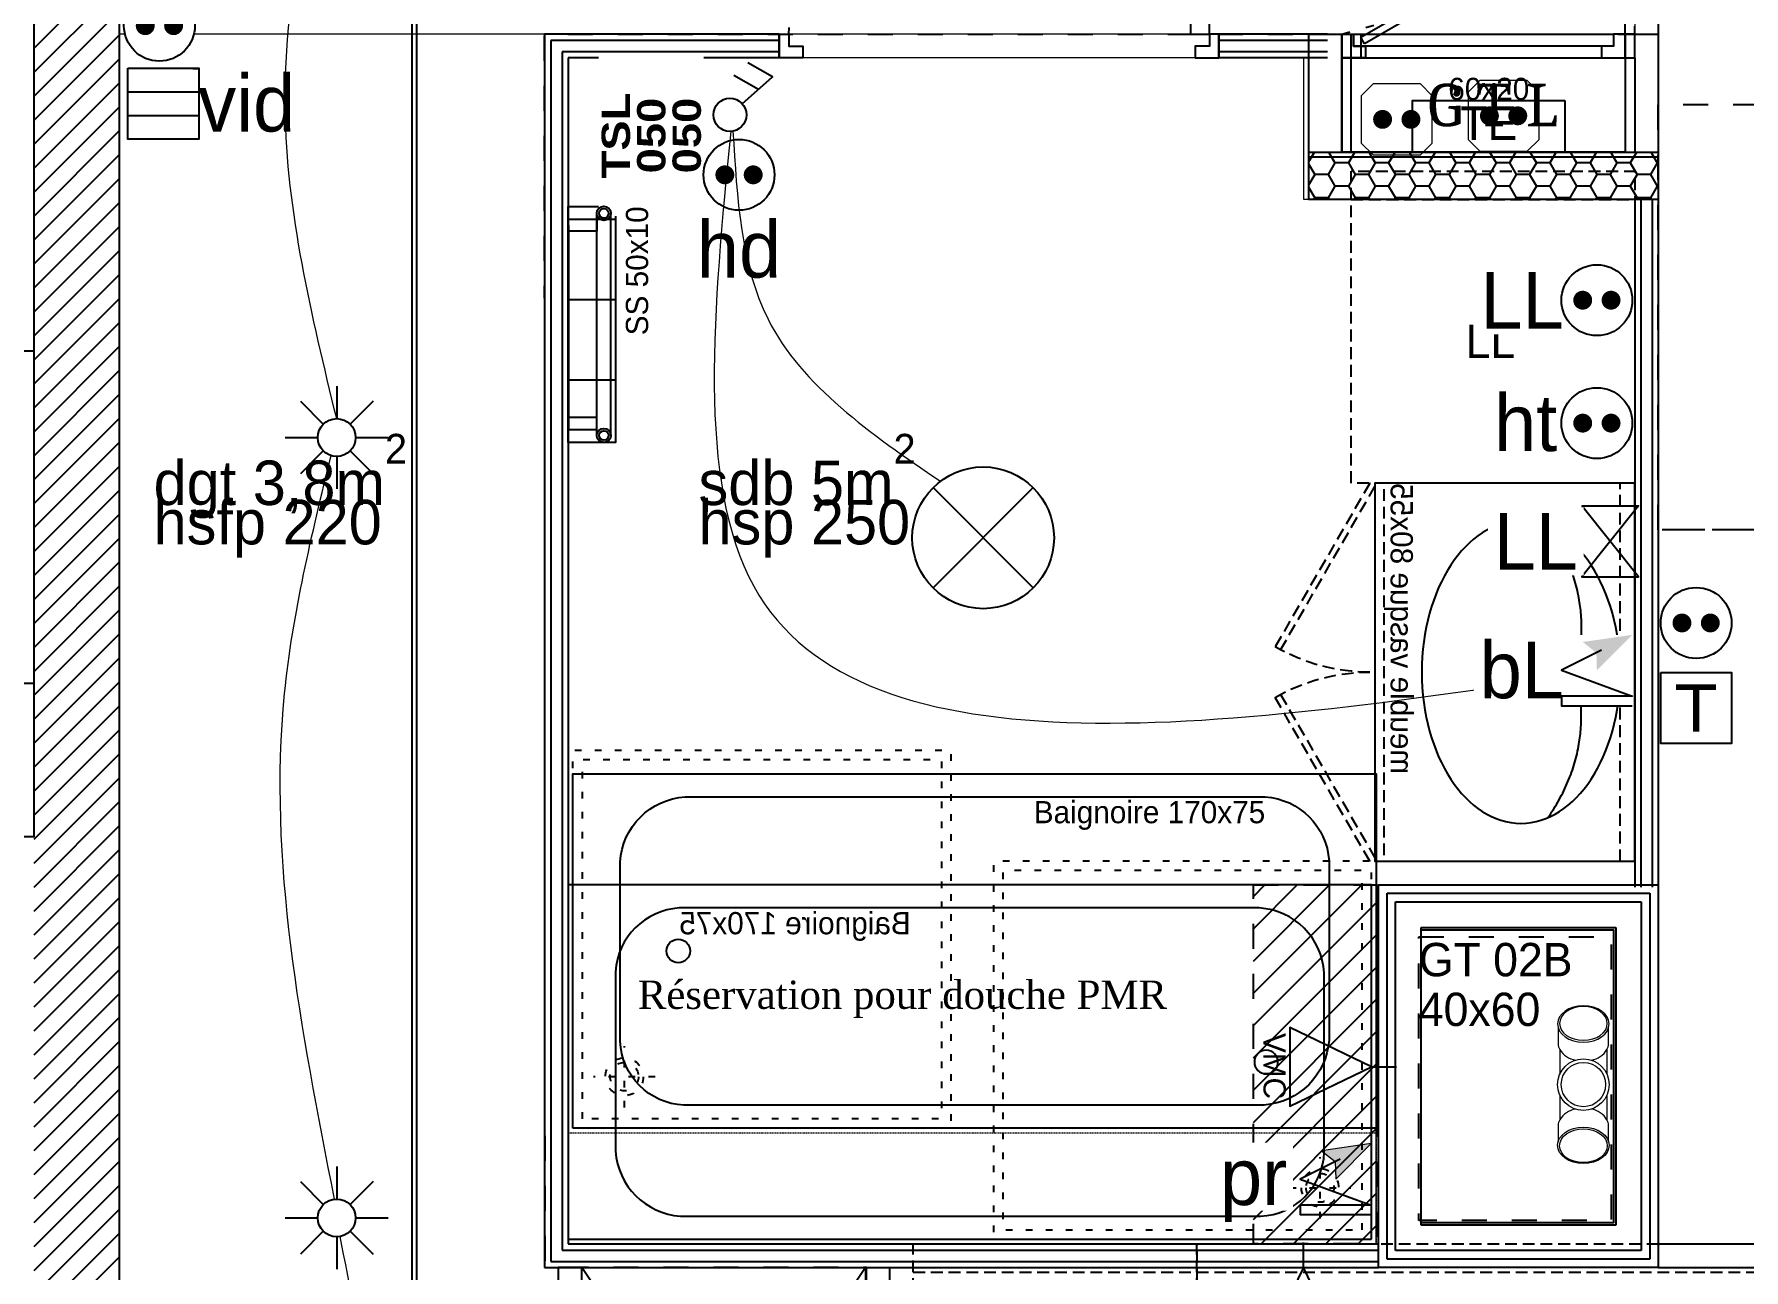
# Model space of a CAD drawing. Header units: centimetres. Extents: x 2648 to 12729, y 1890 to 6224.
# Drawn here: x 9190.8 to 9552.6, y 2973.7 to 3235.1 of the extents above; entities that cross this region are included whole.
import ezdxf
from ezdxf.enums import TextEntityAlignment as Align

# ---------------------------------------------------------------- set-up
doc = ezdxf.new("R2010")
doc.units = ezdxf.units.CM
for name, pattern in [('ISO-03', [1.5, 0.6, -0.9]), ('Style de ligne -1', [0.41664, 0.20828, -0.20836]), ('Style de ligne -11', [0.347222, 0.20828, -0.138942]), ('Style de ligne -13', [0.147638, 0.098425, -0.049213]), ('Style de ligne -18', [0.164042, 0.054681, -0.109361]), ('Style de ligne -19', [0.166667, 0.055556, -0.111111]), ('Style de ligne -5', [0.20828, 0.069425, -0.138855]), ('VW-01', [0.41656, 0.20828, -0.20828])]:
    doc.linetypes.add(name, pattern=pattern)
for name, color, linetype in [('B BATI-équipement-sanitaires', 252, 'Continuous'), ('B faience', 252, 'Style de ligne -11'), ('B Faux plafonds', 9, 'Continuous'), ('B GÈnÈral_Hatch', 252, 'Continuous'), ('B Général', 252, 'Continuous'), ('C ANNOTATIONS-prestations', 252, 'Continuous'), ('C ANNOTATIONS-prestations_Hatch', 252, 'Continuous'), ('C ANNOTATIONS-texte', 252, 'Continuous'), ('C ANNOTATIONS-textes-numérotation gaine', 252, 'ISO-03'), ('D SURFACES-shab', 252, 'Continuous'), ('F REMPLISSAGE-TE', 252, 'Continuous'), ('F REMPLISSAGE-TE_Hatch', 252, 'Continuous'), ('F REMPLISSAGE-vert clair', 252, 'Continuous'), ('F REMPLISSAGE-vert foncé', 252, 'Continuous'), ('prlm-EAU-CHU', 42, 'Continuous'), ('prlm-EAU-EF', 161, 'Continuous'), ('prlm-GT', 242, 'Continuous'), ('prlm-MOD-EL', 190, 'Continuous'), ('prlm-MOD-PB', 123, 'Continuous')]:
    doc.layers.add(name, color=color, linetype=linetype)
for name, color, linetype, lineweight in [('prlm-CHAUFF', 4, 'Continuous', 25), ('prlm-CHAUFF-CONV', 1, 'Continuous', 25), ('prlm-ELEC-CFA', 1, 'Continuous', 25), ('prlm-ELEC-CFO', 10, 'Continuous', 25)]:
    doc.layers.add(name, color=color, linetype=linetype, lineweight=lineweight)
doc.layers.add('prlm-ZEROPLOT', color=254, linetype='Continuous', plot=False)
doc.styles.add('Eurostile', font='Eurosti.TTF')
doc.styles.add('prlm-chauff-rad', font='ariblk.ttf', dxfattribs={"height": 12})
doc.styles.add('prlm-elec-cfa', font='comic.ttf', dxfattribs={"height": 12})
doc.styles.add('prlm-elec-cfo', font='comic.ttf', dxfattribs={"height": 12})
doc.styles.add('prlm-mod', font='cambriaz.ttf', dxfattribs={"height": 18})
doc.styles.add('prlm-vmc', font='pala.ttf', dxfattribs={"height": 14})
doc.styles.get("Standard").update_dxf_attribs({"font": 'isocp.shx', "height": 15})
pattern_1 = [(180, (9600.9966, 3205.449), (-4.261364, -2.4603), [2.84091, -5.68182]), (300, (9600.9966, 3205.449), (4.261364, -2.4603), [2.84091, -5.68182]), (240, (9598.1557, 3200.5283), (-1e-08, -4.9206), [2.84091, -5.68182])]

# ---------------------------------------------------------------- blocks, each defined once
blk = doc.blocks.new('B 80.Groupe-22-1')
at = {"layer": 'B Général', "linetype": 'VW-01', "ltscale": 25.4, "flags": 128}
blk.add_lwpolyline([(9483.8, 3044.14), (9524.48, 3044.14), (9524.48, 2984.14), (9483.8, 2984.14)], close=True, dxfattribs=at)
at = {"layer": 'C ANNOTATIONS-textes-numérotation gaine', "insert": (9483.8, 3042.84), "char_height": 7.059, "width": 40.6883, "attachment_point": 1, "line_spacing_factor": 0.894142, "style": 'Eurostile'}
blk.add_mtext('GT 02B\\P40x60', dxfattribs=at)
blk = doc.blocks.new('xi.TSL-050-050')
at = {"layer": 'prlm-CHAUFF-CONV', "linetype": 'ByBlock', "lineweight": -2}
h = blk.add_hatch(color=0, dxfattribs=at)
edge = h.paths.add_edge_path()
edge.add_arc((-23.5, 7.5), 1.5, 0, 360)
edge = h.paths.add_edge_path(flags=17)
edge.add_arc((-23.5, 7.5), 1, 0, 360)
edge = h.paths.add_edge_path()
edge.add_arc((23.5, 7.5), 1.5, 0, 360)
edge = h.paths.add_edge_path(flags=17)
edge.add_arc((23.5, 7.5), 1, 0, 360)
at = {"layer": 'prlm-CHAUFF-CONV', "color": 0, "linetype": 'ByBlock', "lineweight": -2, "flags": 128}
for points in [[(23.5, 9), (-23.5, 9)], [(23.5, 6), (-23.5, 6)]]:
    blk.add_lwpolyline(points, dxfattribs=at)
at = {"layer": 'prlm-CHAUFF-CONV', "color": 0, "linetype": 'ByBlock', "lineweight": -2}
for points in [[(-19.73, 0), (-22.27, 0), (-22.27, 6), (-19.73, 6)], [(19.73, 0), (22.27, 0), (22.27, 6), (19.73, 6)]]:
    blk.add_lwpolyline(points, close=True, dxfattribs=at)
for centre, radius in [((-23.5, 7.5), 1.5), ((-23.5, 7.5), 1), ((23.5, 7.5), 1.5), ((23.5, 7.5), 1)]:
    blk.add_circle(centre, radius, dxfattribs=at)
at = {"layer": 'prlm-ZEROPLOT', "linetype": 'ByBlock', "lineweight": -2, "flags": 128}
blk.add_lwpolyline([(-21, 0), (21, 0)], dxfattribs=at)
blk = doc.blocks.new('xi.LLrob')
at = {"layer": 'prlm-EAU-EF', "color": 0}
blk.add_lwpolyline([(-6, 7.5), (6, 7.5), (-6, -7.5), (6, -7.5)], close=True, dxfattribs=at)
blk = doc.blocks.new('xi.LL')
at = {"color": 0, "lineweight": 5}
blk.add_wipeout([(-7.5, -7.5), (7.5, -7.5), (7.5, 7.5), (-7.5, 7.5)], dxfattribs=at).dxf.layer = 'prlm-ELEC-CFO'
at = {"layer": 'prlm-ELEC-CFO', "color": 0, "linetype": 'ByBlock', "lineweight": 5, "const_width": 2}
for points in [[(-4, 0, 1), (-2, 0, 1)], [(2, 0, 1), (4, 0, 1)]]:
    blk.add_lwpolyline(points, format="xyb", close=True, dxfattribs=at)
at = {"layer": 'prlm-ELEC-CFO', "color": 0, "linetype": 'ByBlock', "lineweight": -2}
blk.add_circle((0, 0), 7.5, dxfattribs=at)
blk = doc.blocks.new('xi.PR')
at = {"layer": 'prlm-ELEC-CFO', "lineweight": 5}
blk.add_hatch(color=0, dxfattribs=at).paths.add_polyline_path([(-3, 6), (-0.1, 3.7), (0, 0), (7.5, 7.5)])
at = {"layer": 'prlm-ELEC-CFO', "color": 0, "lineweight": 5, "flags": 128}
blk.add_lwpolyline([(-3, 6), (-0.1, 3.7), (0, 0), (7.5, 7.5)], close=True, dxfattribs=at)
at = {"layer": 'prlm-ELEC-CFO', "color": 0}
blk.add_lwpolyline([(0.95, 4.23), (-7.5, 0), (7.5, -5.5), (-7.5, -5.5), (-7.5, -7.5), (7.5, -7.5)], dxfattribs=at)
blk = doc.blocks.new('xi.PCHT')
at = {"color": 0, "lineweight": 5}
blk.add_wipeout([(-7.5, -7.5), (7.5, -7.5), (7.5, 7.5), (-7.5, 7.5)], dxfattribs=at).dxf.layer = 'prlm-ELEC-CFO'
at = {"layer": 'prlm-ELEC-CFO', "color": 0, "linetype": 'ByBlock', "lineweight": 5, "const_width": 2}
for points in [[(-4, 0, 1), (-2, 0, 1)], [(2, 0, 1), (4, 0, 1)]]:
    blk.add_lwpolyline(points, format="xyb", close=True, dxfattribs=at)
at = {"layer": 'prlm-ELEC-CFO', "color": 0, "linetype": 'ByBlock', "lineweight": -2}
blk.add_circle((0, 0), 7.5, dxfattribs=at)
blk = doc.blocks.new('xi.PCHD')
at = {"color": 0, "lineweight": 5}
blk.add_wipeout([(-7.5, -7.5), (7.5, -7.5), (7.5, 7.5), (-7.5, 7.5)], dxfattribs=at).dxf.layer = 'prlm-ELEC-CFO'
at = {"layer": 'prlm-ELEC-CFO', "color": 0, "linetype": 'ByBlock', "lineweight": 5, "const_width": 2}
for points in [[(-4, 0, 1), (-2, 0, 1)], [(2, 0, 1), (4, 0, 1)]]:
    blk.add_lwpolyline(points, format="xyb", close=True, dxfattribs=at)
at = {"layer": 'prlm-ELEC-CFO', "color": 0, "linetype": 'ByBlock', "lineweight": -2}
blk.add_circle((0, 0), 7.5, dxfattribs=at)
blk = doc.blocks.new('xi.DA')
at = {"layer": 'prlm-ELEC-CFO', "color": 0}
for points in [[(4.05, 1.39), (-1.17, 4.34)], [(0.61, -1.67), (7.04, 4.05), (1.81, 7.01)]]:
    blk.add_lwpolyline(points, dxfattribs=at)
blk.add_circle((-2, -4), 3.5, dxfattribs=at)
blk = doc.blocks.new('xi.PTCE')
at = {"layer": 'prlm-ELEC-CFO', "color": 0}
for points in [[(-10.61, 10.61), (10.61, -10.61)], [(10.61, 10.61), (-10.61, -10.61)]]:
    blk.add_lwpolyline(points, dxfattribs=at)
at = {"layer": 'prlm-ELEC-CFO', "color": 0, "linetype": 'ByBlock'}
blk.add_circle((0, 0), 15, dxfattribs=at)
blk = doc.blocks.new('xi.BL')
at = {"color": 0, "lineweight": 5}
blk.add_wipeout([(-7.5, -7.5), (7.5, -7.5), (7.5, 7.5), (-7.5, 7.5)], dxfattribs=at).dxf.layer = 'prlm-ELEC-CFO'
at = {"layer": 'prlm-ELEC-CFO', "lineweight": 5}
blk.add_hatch(color=0, dxfattribs=at).paths.add_polyline_path([(-3, 6), (-0.1, 3.7), (0, 0), (7.5, 7.5)])
at = {"layer": 'prlm-ELEC-CFO', "color": 0}
blk.add_lwpolyline([(0.95, 4.23), (-7.5, 0), (7.5, -5.5), (-7.5, -5.5), (-7.5, -7.5), (7.5, -7.5)], dxfattribs=at)
blk = doc.blocks.new('xi.PCGTL')
at = {"layer": 'prlm-ELEC-CFO', "color": 0, "lineweight": 0}
blk.add_lwpolyline([(-7.5, -5), (-5, -7.5), (5, -7.5), (7.5, -5), (7.5, 5), (5, 7.5), (-5, 7.5), (-7.5, 5)], close=True, dxfattribs=at)
at = {"layer": 'prlm-ELEC-CFO', "color": 0, "linetype": 'ByBlock', "lineweight": 5, "const_width": 2}
for points in [[(-4, 0, 1), (-2, 0, 1)], [(2, 0, 1), (4, 0, 1)]]:
    blk.add_lwpolyline(points, format="xyb", close=True, dxfattribs=at)
blk = doc.blocks.new('xi.PC')
at = {"color": 0, "lineweight": 5}
blk.add_wipeout([(-7.5, -7.5), (7.5, -7.5), (7.5, 7.5), (-7.5, 7.5)], dxfattribs=at).dxf.layer = 'prlm-ELEC-CFO'
at = {"layer": 'prlm-ELEC-CFO', "color": 0, "linetype": 'ByBlock', "lineweight": 5, "const_width": 2}
for points in [[(-4, 0, 1), (-2, 0, 1)], [(2, 0, 1), (4, 0, 1)]]:
    blk.add_lwpolyline(points, format="xyb", close=True, dxfattribs=at)
at = {"layer": 'prlm-ELEC-CFO', "color": 0, "linetype": 'ByBlock', "lineweight": -2}
blk.add_circle((0, 0), 7.5, dxfattribs=at)
blk = doc.blocks.new('xi.VID')
at = {"layer": 'prlm-ELEC-CFA', "color": 0, "linetype": 'ByBlock', "lineweight": -2, "flags": 128}
blk.add_lwpolyline([(-7.5, 7.5), (7.5, 7.5), (7.5, -7.5), (-7.5, -7.5)], close=True, dxfattribs=at)
at = {"layer": 'prlm-ELEC-CFA', "color": 0}
for points in [[(-7.5, 2.5), (7.5, 2.5)], [(-7.5, -2.5), (7.5, -2.5)]]:
    blk.add_lwpolyline(points, dxfattribs=at)
blk = doc.blocks.new('xi.SPOT')
at = {"color": 0, "lineweight": 5}
blk.add_wipeout([(-4, 0), (-2.83, -2.83), (0, -4), (2.83, -2.83), (4, 0), (2.83, 2.83), (0, 4), (-2.83, 2.83)], dxfattribs=at).dxf.layer = 'prlm-ELEC-CFO'
at = {"layer": 'prlm-ELEC-CFO', "color": 0, "linetype": 'ByBlock', "lineweight": -2, "flags": 128}
for points in [[(0, 10.88), (0, 4)], [(-7.69, 7.69), (-2.83, 2.83)], [(7.69, 7.69), (2.83, 2.83)], [(-10.88, 0), (-4, 0)], [(4, 0), (10.88, 0)], [(-2.83, -2.83), (-7.69, -7.69)], [(2.83, -2.83), (7.69, -7.69)], [(0, -4), (0, -10.88)]]:
    blk.add_lwpolyline(points, dxfattribs=at)
at = {"layer": 'prlm-ELEC-CFO', "color": 0, "linetype": 'ByBlock', "lineweight": -2}
blk.add_circle((0, 0), 4, dxfattribs=at)
blk = doc.blocks.new('xi.TEL')
at = {"layer": 'prlm-ELEC-CFA', "color": 0, "linetype": 'ByBlock', "lineweight": -2, "flags": 128}
blk.add_lwpolyline([(-7.5, 7.5), (7.5, 7.5), (7.5, -7.5), (-7.5, -7.5)], close=True, dxfattribs=at)
at = {"layer": 'prlm-ELEC-CFA', "color": 0, "linetype": 'ByBlock', "insert": (0, 0), "char_height": 10, "width": 11.36, "attachment_point": 5}
blk.add_mtext('{\\fVerdana|b0|i0|c0|p34;T}', dxfattribs=at)
blk = doc.blocks.new('xi.gtl')
at = {"layer": 'prlm-MOD-EL', "color": 0}
for points in [[(2.8, 22.99), (2.02, 24.35), (50.51, 52.34), (51.28, 50.98)], [(0, 25), (2.02, 25), (2.02, 20), (0, 20)], [(60, 25), (57.98, 25), (57.98, 20), (60, 20)], [(0, 20), (60, 20), (60, 0), (0, 0)]]:
    blk.add_lwpolyline(points, close=True, dxfattribs=at)
blk.add_arc((2.02, 24.35), 55.99, 0.6678, 30, dxfattribs=at)
at = {"layer": 'prlm-MOD-EL', "color": 0, "style": 'prlm-mod', "flags": 8}
blk.add_attdef('GTL', text='', height=9, dxfattribs=at).set_placement((30, 10), align=Align.MIDDLE_CENTER)
blk = doc.blocks.new('xi.cee2')
at = {"layer": 'prlm-EAU-CHU', "color": 0, "lineweight": 13}
for p, q in [((-8.66, 5.34), (-12.09, 5.34)), ((-2.17, 5), (-7.43, 5)), ((7.43, 5), (2.17, 5)), ((12.09, 5.34), (8.66, 5.34)), ((-12.09, -5.34), (-8.66, -5.34)), ((-7.43, -5), (-2.17, -5)), ((2.17, -5), (7.43, -5)), ((8.66, -5.34), (12.09, -5.34))]:
    blk.add_line(p, q, dxfattribs=at)
for radius in [5.45, 4.69]:
    blk.add_circle((0, 0), radius, dxfattribs=at)
for centre, radius, start, end in [((-8.8, 2.45), 2.89, 61.5716, 87.1026), ((-9.99, 0.84), 4.88, 9.9757, 58.4084), ((9.99, 0.84), 4.88, 121.5916, 170.0243), ((8.8, 2.45), 2.89, 92.8974, 118.4284), ((-9.99, -0.84), 4.88, 301.5916, 350.0243), ((9.99, -0.84), 4.88, 189.9757, 238.4084), ((-8.8, -2.45), 2.89, 272.8974, 298.4284), ((8.8, -2.45), 2.89, 241.5716, 267.1026)]:
    blk.add_arc(centre, radius, start, end, dxfattribs=at)
at = {"layer": 'prlm-EAU-CHU', "color": 0, "lineweight": 13, "extrusion": (0, 0, -1)}
for centre, major_axis, ratio in [((-12.84, 0), (0, -5.45), 0.707316), ((-12.94, 0), (0, -5.05), 0.706972)]:
    blk.add_ellipse(centre, major_axis=major_axis, ratio=ratio, dxfattribs=at)
at = {"layer": 'prlm-EAU-CHU', "color": 0, "lineweight": 13}
for centre, major_axis, ratio in [((12.84, 0), (0, -5.45), 0.707316), ((12.94, 0), (0, -5.05), 0.706972)]:
    blk.add_ellipse(centre, major_axis=major_axis, ratio=ratio, dxfattribs=at)
blk = doc.blocks.new('B 80.PP 80')
at = {"layer": 'B Général', "flags": 128}
blk.add_lwpolyline([(-43, 2.5), (-43, 85.5), (-39, 85.5), (-39, 2.5)], close=True, dxfattribs=at)
at = {"layer": 'B Général', "linetype": 'Style de ligne -18', "ltscale": 25.4, "flags": 128}
blk.add_lwpolyline([(46, 2.5), (45.27, 13.33), (43.1, 23.98), (39.53, 34.26), (34.61, 44), (28.44, 53.03), (21.1, 61.19), (12.74, 68.35), (3.5, 74.38), (-6.47, 79.18), (-17, 82.67), (-27.91, 84.79), (-39, 85.5)], dxfattribs=at)
at = {"layer": 'B Général', "linetype": 'Continuous', "flags": 128}
for points in [[(-45, 2.5), (-43, 2.5), (-43, 0), (-40, 0), (-40, -2.5), (-45, -2.5)], [(48, 2.5), (46, 2.5), (46, 0), (43, 0), (43, -2.5), (48, -2.5), (48, -2.5), (48, -2.5), (48, 1.79), (48, 1.79)]]:
    blk.add_lwpolyline(points, close=True, dxfattribs=at)
at = {"layer": 'C ANNOTATIONS-prestations', "insert": (-37.5, 32.5), "char_height": 5.8825, "attachment_point": 1, "rotation": 90, "line_spacing_factor": 0.894142, "style": 'Eurostile'}
blk.add_mtext('PP 83 x 204', dxfattribs=at)
blk = doc.blocks.new('B 80.Lave Linge')
at = {"layer": 'B Général', "linetype": 'Style de ligne -13', "ltscale": 25.4, "flags": 128}
blk.add_lwpolyline([(-29.47, 30), (-29.47, 36), (30.53, 36), (30.53, 30)], dxfattribs=at)
blk.add_lwpolyline([(-29.47, 30), (30.53, 30), (30.53, -30), (-29.47, -30)], close=True, dxfattribs=at)
at = {"layer": 'B Général', "insert": (0, 0), "char_height": 7.059, "attachment_point": 5, "line_spacing_factor": 0.894142, "style": 'Eurostile'}
blk.add_mtext('LL', dxfattribs=at)
blk = doc.blocks.new('B 80.Frigo')
at = {"layer": 'B Général', "linetype": 'Style de ligne -13', "ltscale": 25.4, "flags": 128}
blk.add_lwpolyline([(-30, 30), (30, 30), (30, -30), (-30, -30)], close=True, dxfattribs=at)
blk.add_lwpolyline([(30, -30), (30, -36), (-30, -36), (-30, -30)], dxfattribs=at)
at = {"layer": 'B Général', "insert": (0, 0), "char_height": 7.06, "attachment_point": 5, "line_spacing_factor": 0.894142, "style": 'Eurostile'}
blk.add_mtext('F', dxfattribs=at)
blk = doc.blocks.new('B 80.Evier 120.60 T3 et +')
at = {"layer": 'B Général', "linetype": 'Style de ligne -13', "ltscale": 25.4}
for p, q in [((-55.5, -2.5), (55.5, -2.5)), ((-57.5, -55.5), (-57.5, -4.5)), ((57.5, -4.5), (57.5, -55.5)), ((0, -50.5), (0, -9.53)), ((2, -7.53), (51.79, -7.53)), ((18.98, -10), (18.98, -10)), ((53.79, -9.53), (53.79, -50.5)), ((-52.12, -15), (-7.88, -15)), ((-52.5, -20), (-7.5, -20)), ((-52.5, -25), (-7.5, -25)), ((-52.5, -30), (-7.5, -30)), ((-52.5, -35), (-7.5, -35)), ((-52.5, -40), (-7.5, -40)), ((25.65, -43.33), (25.65, -43.33)), ((-52.12, -45), (-7.88, -45)), ((9.17, -50), (9.17, -50)), ((51.79, -52.5), (2, -52.5)), ((55.5, -57.5), (-55.5, -57.5))]:
    blk.add_line(p, q, dxfattribs=at)
at = {"layer": 'B Général', "linetype": 'Style de ligne -13', "ltscale": 25.4, "flags": 128}
blk.add_lwpolyline([(-60, 0), (-60, 6), (60, 6), (60, 0)], dxfattribs=at)
blk.add_lwpolyline([(-60, 0), (60, 0), (60, -60), (-60, -60)], close=True, dxfattribs=at)
for points in [[(25.65, -12), (25.65, -48, -0.414212), (23.65, -50), (4.5, -50, -0.198914), (3.09, -49.41, -0.198914), (2.5, -48), (2.5, -12, -0.414214), (4.5, -10)], [(25.65, -12, 0.414212), (23.65, -10), (4.45, -10)], [(28.15, -12), (28.15, -48, 0.414212), (30.15, -50), (49.29, -50, 0.198914), (50.71, -49.41, 0.198914), (51.29, -48), (51.29, -12, 0.414214), (49.29, -10)], [(28.15, -12, -0.414212), (30.15, -10), (49.34, -10)]]:
    blk.add_lwpolyline(points, format="xyb", dxfattribs=at)
at = {"layer": 'B Général', "linetype": 'Style de ligne -13', "ltscale": 25.4}
for centre, start, end in [((-55.5, -4.5), 90, 180), ((55.5, -4.5), 0, 90), ((2, -9.53), 90, 180), ((51.79, -9.53), 0, 90), ((2, -50.5), 180, 270), ((51.79, -50.5), 270, 0), ((-55.5, -55.5), 180, 270), ((55.5, -55.5), 270, 0)]:
    blk.add_arc(centre, 2, start, end, dxfattribs=at)
for centre in [(18.15, -17), (35.65, -17)]:
    blk.add_ellipse(centre, major_axis=(3.54, 0), ratio=1, dxfattribs=at)
blk = doc.blocks.new('B 80.Groupe-4-1')
at = {"layer": 'B Général', "linetype": 'Continuous'}
for centre, major_axis, ratio in [((0, -24.07), (32, 0), 0.65625), ((0, -6.97), (1.5, 0), 1), ((0, -17.15), (2.5, 0), 1)]:
    blk.add_ellipse(centre, major_axis=major_axis, ratio=ratio, dxfattribs=at)
for points in [[(-30.82, -18.37), (-20.7, -11.37), (-9.74, -11.32), (-4.71, -11.3), (0, -11.3)], [(30.82, -18.37), (20.7, -11.37), (9.74, -11.32), (4.71, -11.3), (0, -11.3)]]:
    blk.add_open_spline(points, degree=2, knots=[0, 0, 0, 1, 1, 2, 2, 2], dxfattribs=at)
blk.add_open_spline([(-30.45, -17.59), (-30.5, -17.61), (-30.55, -17.64)], degree=2, dxfattribs=at)
blk = doc.blocks.new('B 80.meuble vasque 80x60')
at = {"layer": 'B BATI-équipement-sanitaires', "linetype": 'Style de ligne -13', "ltscale": 25.4, "flags": 128}
for points in [[(-40, -3.07), (40, -3.07), (40, -53.07), (-40, -53.07)], [(-40, -56.07), (-5.36, -76.07), (-4.71, -74.94), (-39.35, -54.94)], [(40, -56.07), (5.36, -76.07), (4.71, -74.94), (39.35, -54.94)]]:
    blk.add_lwpolyline(points, close=True, dxfattribs=at)
at = {"layer": 'B BATI-équipement-sanitaires', "linetype": 'Style de ligne -13', "ltscale": 25.4}
for centre, start, end in [((-40, -56.07), 330, 0), ((40, -56.07), 180, 210)]:
    blk.add_arc(centre, 40, start, end, dxfattribs=at)
at = {"layer": 'B Général', "flags": 128}
blk.add_lwpolyline([(-40, 0), (40, 0), (40, -55), (-40, -55)], close=True, dxfattribs=at)
at = {"layer": 'B Général'}
blk.add_blockref('B 80.Groupe-4-1', (0, 0), dxfattribs=at)
at = {"layer": 'C ANNOTATIONS-prestations', "insert": (40, -53.07), "char_height": 4.706, "width": 80, "attachment_point": 9, "line_spacing_factor": 0.894142, "style": 'Eurostile'}
blk.add_mtext('meuble vasque 80x55', dxfattribs=at)
blk = doc.blocks.new('B 80.Groupe-11-1')
at = {"layer": 'B Général', "linetype": 'Style de ligne -19', "ltscale": 25.4}
for p, q in [((-29.11, -35.61), (-29.11, -22.61)), ((-22.61, -29.11), (-35.61, -29.11))]:
    blk.add_line(p, q, dxfattribs=at)
at = {"layer": 'B Général', "linetype": 'Style de ligne -19', "ltscale": 25.4, "flags": 128}
for points in [[(-40, -40), (-40, 40), (40, 40), (40, -40)], [(-38, -38), (-38, 38), (38, 38), (38, -38)]]:
    blk.add_lwpolyline(points, close=True, dxfattribs=at)
at = {"layer": 'B Général', "linetype": 'Style de ligne -19', "ltscale": 25.4}
for radius in [4, 3]:
    blk.add_circle((-29.11, -29.11), radius, dxfattribs=at)
blk = doc.blocks.new('B 80.Douche pointillée')
at = {"layer": 'B Général'}
blk.add_blockref('B 80.Groupe-11-1', (0, 0), dxfattribs=at)
blk = doc.blocks.new('B 80.Baignoire 75_170')
at = {"layer": 'B faience', "lineweight": 18, "flags": 128}
blk.add_lwpolyline([(-85, 38.5), (-85, -37.5), (86, -37.5)], dxfattribs=at)
at = {"layer": 'B Général', "linetype": 'Continuous', "flags": 128}
blk.add_lwpolyline([(-84, -36.5), (-84, 38.5), (86, 38.5), (86, -36.5)], close=True, dxfattribs=at)
blk.add_lwpolyline([(-74, -17.85), (-74, 19.85, -0.379059), (-60.25, 33.6), (62.5, 33.6, -0.377778), (76, 20.1), (76, -17.85, -0.374545), (62.25, -31.6), (-60.5, -31.6, -0.392593), (-74, -18.1)], format="xyb", close=True, dxfattribs=at)
at = {"layer": 'B Général', "linetype": 'Continuous'}
blk.add_circle((-61.7, 1), 2.5, dxfattribs=at)
at = {"layer": 'B Général'}
blk.add_blockref('B 80.Douche pointillée', (-44, 3.5), dxfattribs=at)
at = {"layer": 'C ANNOTATIONS-prestations', "insert": (62.5, 26.61), "char_height": 4.706, "width": 80, "attachment_point": 9, "line_spacing_factor": 0.894142, "style": 'Eurostile'}
blk.add_mtext('Baignoire 170x75', dxfattribs=at)
blk = doc.blocks.new('B 80.Lit 90.190')
at = {"layer": 'B Général', "linetype": 'VW-01', "ltscale": 25.4}
blk.add_line((45, 54.99), (-45, 20.35), dxfattribs=at)
at = {"layer": 'B Général', "linetype": 'VW-01', "ltscale": 25.4, "flags": 128}
for points in [[(-45, 95), (45, 95), (45, -95), (-45, -95)], [(-45, 95), (45, 95), (45, 54.99), (-45, 54.99)]]:
    blk.add_lwpolyline(points, close=True, dxfattribs=at)
blk = doc.blocks.new('B 80.PL 60.90')
at = {"layer": 'B Général', "linetype": 'Continuous'}
for p, q in [((-42.5, 42.83), (47.5, -17.27)), ((47.5, 42.73), (-42.5, -17.27))]:
    blk.add_line(p, q, dxfattribs=at)
at = {"layer": 'B Général', "linetype": 'Style de ligne -1', "ltscale": 25.4}
for p, q in [((-0.39, -37.19), (-37.5, -22.27)), ((5.39, -37.19), (42.5, -22.27))]:
    blk.add_line(p, q, dxfattribs=at)
at = {"layer": 'B Général', "linetype": 'Continuous', "flags": 128}
for points in [[(47.5, -17.27), (47.5, 42.73), (-42.5, 42.73), (-42.5, -17.27)], [(42.5, -17.27), (42.5, -22.27), (-42.5, -22.27), (-42.5, -17.27)], [(-37.5, -17.27), (-37.5, -22.27), (-42.5, -22.27), (-42.5, -17.27)], [(47.5, -17.27), (47.5, -22.27), (42.5, -22.27), (42.5, -17.27)]]:
    blk.add_lwpolyline(points, close=True, dxfattribs=at)
at = {"layer": 'B Général', "linetype": 'Style de ligne -1', "ltscale": 25.4}
for centre, start, end in [((-37.5, -22.27), 338.1056, 0), ((42.5, -22.27), 180, 201.8944)]:
    blk.add_arc(centre, 40, start, end, dxfattribs=at)
at = {"layer": 'B Général', "insert": (-36.73, 22.1), "char_height": 7.059, "attachment_point": 1, "line_spacing_factor": 0.894142, "style": 'Eurostile'}
blk.add_mtext('Pl.', dxfattribs=at)
at = {"layer": 'C ANNOTATIONS-prestations', "insert": (-36.73, 10.61), "char_height": 4.706, "attachment_point": 4, "line_spacing_factor": 0.894142, "style": 'Eurostile'}
blk.add_mtext('60*90', dxfattribs=at)
blk = doc.blocks.new('B 80.Sèche-serviette')
at = {"layer": 'B GÈnÈral_Hatch', "linetype": 'Continuous'}
h = blk.add_hatch(dxfattribs=at)
h.set_pattern_fill('H_BARDAGE V 150', color=256, style=0, pattern_type=2)
h.set_pattern_definition([(90, (0, 3.493), (17, 0), [])])
h.paths.add_polyline_path([(-25, 8.4925), (25, 8.4925), (25, -1.5075), (-25, -1.5075)])
at = {"layer": 'B Général', "linetype": 'Continuous', "flags": 128}
blk.add_lwpolyline([(-25, 8.4925), (25, 8.4925), (25, -1.5075), (-25, -1.5075)], close=True, dxfattribs=at)
at = {"layer": 'C ANNOTATIONS-prestations', "insert": (25, -8.4925), "char_height": 4.706, "width": 50, "attachment_point": 9, "line_spacing_factor": 0.894142, "style": 'Eurostile'}
blk.add_mtext('SS 50x10', dxfattribs=at)
blk = doc.blocks.new('B 80.VMC')
at = {"layer": 'B Général', "linetype": 'Style de ligne -1', "ltscale": 25.4}
blk.add_line((0, 10.77), (0, 17), dxfattribs=at)
at = {"layer": 'B Général', "linetype": 'Continuous', "flags": 128}
blk.add_lwpolyline([(0, 10.77), (-8.34, -6.52), (8.34, -6.52)], close=True, dxfattribs=at)
at = {"layer": 'C ANNOTATIONS-prestations', "insert": (-7.15, -7.39), "char_height": 4.706, "attachment_point": 1, "line_spacing_factor": 0.894142, "style": 'Eurostile'}
blk.add_mtext('VMC', dxfattribs=at)
blk = doc.blocks.new('B 80.Groupe-5-1')
at = {"layer": 'B Général', "flags": 128}
for points in [[(-31.46, -5.77), (-31.46, -0.77), (-28.96, -0.77), (-28.96, -3.27), (-26.46, -3.27), (-26.46, -5.77)], [(26.04, -0.77), (26.04, -3.27), (-28.96, -3.27), (-28.96, -0.77)], [(28.54, -5.77), (28.54, -0.77), (26.04, -0.77), (26.04, -3.27), (23.54, -3.27), (23.54, -5.77)]]:
    blk.add_lwpolyline(points, close=True, dxfattribs=at)
blk = doc.blocks.new('B 80.TE')
at = {"layer": 'B Général', "linetype": 'Style de ligne -5', "ltscale": 25.4}
blk.add_line((-31.46, -0.77), (26.39, 15.56), dxfattribs=at)
at = {"layer": 'B Général', "flags": 128}
for points in [[(28.54, -5.77), (28.54, -25.77), (-31.46, -25.77), (-31.46, -5.77)], [(15.79, -14.77), (15.79, -25.77), (-16.46, -25.77), (-16.46, -14.77)]]:
    blk.add_lwpolyline(points, close=True, dxfattribs=at)
at = {"layer": 'B Général', "linetype": 'Style de ligne -5', "ltscale": 25.4}
blk.add_arc((-34.54, -0.77), 63.08, 359.9968, 14.9984, dxfattribs=at)
at = {"layer": 'B Général'}
blk.add_blockref('B 80.Groupe-5-1', (0, 0), dxfattribs=at)
at = {"layer": 'B Général', "insert": (-0.34, -16.07), "char_height": 7.059, "width": 32.25, "attachment_point": 2, "line_spacing_factor": 0.894142, "style": 'Eurostile'}
blk.add_mtext('TE ', dxfattribs=at)
at = {"layer": 'C ANNOTATIONS-prestations', "insert": (-0.34, -14.77), "char_height": 4.706, "width": 32.25, "attachment_point": 8, "line_spacing_factor": 0.894142, "style": 'Eurostile'}
blk.add_mtext('60x20', dxfattribs=at)

msp = doc.modelspace()

# ---------------------------------------------------------------- hatches: boundary and pattern name
at = {"layer": 'B GÈnÈral_Hatch', "linetype": 'Continuous'}
h = msp.add_hatch(dxfattribs=at)
h.set_pattern_fill('50_BETON', color=256, style=0, pattern_type=2)
h.set_pattern_definition([(45, (0, 0), (2.4253472, -2.6458333), [])])
h.paths.add_polyline_path([(9190.796, 2480.491), (9208.796, 2496.491), (9208.796, 3264.789), (9190.796, 3264.789)])
h = msp.add_hatch(dxfattribs=at)
h.set_pattern_fill('PSE', color=256, angle=180, style=0, pattern_type=2)
h.set_pattern_definition(pattern_1)
h.paths.add_polyline_path([(9534.485, 3210.139), (9534.485, 3200.139), (9460.485, 3200.139), (9460.485, 3210.139)])
h = msp.add_hatch(dxfattribs=at)
h.set_pattern_fill('F_P__SOFFITE', color=256, style=0, pattern_type=2)
h.set_pattern_definition([(45, (9493.423, 3124.6505), (-3.52778, 3.30729), [])])
h.paths.add_polyline_path([(9448.796, 3055.139), (9474.796, 3055.139), (9474.796, 2979.139), (9448.796, 2979.139)])
at = {"layer": 'C ANNOTATIONS-prestations_Hatch', "linetype": 'Continuous'}
h = msp.add_hatch(dxfattribs=at)
h.set_pattern_fill('DALETTES TERRASSE 50X50', color=256, scale=1.406016, style=0, pattern_type=2)
h.set_pattern_definition([(0, (9531.354, 4152.3), (4e-15, -70.301), []), (-90, (9531.354, 4152.3), (70.301, 0), [])])
h.paths.add_polyline_path([(9060.796, 4282.297), (9060.796, 3065.389), (9190.796, 3065.389), (9190.796, 3716.389), (9189.484, 3716.389), (9189.484, 4137.39), (9812.796, 4137.39), (9812.796, 4152.409), (10206.786, 4152.297), (10206.786, 4282.297)])
at = {"layer": 'F REMPLISSAGE-TE_Hatch', "linetype": 'Continuous'}
h = msp.add_hatch(dxfattribs=at)
h.set_pattern_fill('PSE', color=256, angle=180, style=0, pattern_type=2)
h.set_pattern_definition(pattern_1)
h.paths.add_polyline_path([(9534.485, 3209.139), (9534.485, 3210.139), (9460.485, 3210.139), (9460.485, 3209.139)])
h = msp.add_hatch(dxfattribs=at)
h.set_pattern_fill('PSE', color=256, angle=180, style=0, pattern_type=2)
h.set_pattern_definition(pattern_1)
h.paths.add_polyline_path([(9534.485, 3200.139), (9534.485, 3209.139), (9460.485, 3209.139), (9460.485, 3200.139)])

# ---------------------------------------------------------------- linework, layer by layer
at = {"layer": 'B Faux plafonds', "linetype": 'VW-01', "ltscale": 25.4, "flags": 128}
msp.add_lwpolyline([(9208.796, 2884.139), (9366.805, 2884.139), (9366.911, 2974.139), (9298.902, 2974.139), (9298.796, 3235.139), (9459.485, 3235.139), (9529.485, 3235.139), (9529.485, 3371.389), (9420.096, 3371.439), (9420.096, 3521.439), (9280.096, 3521.389), (9280.096, 3371.389), (9208.796, 3371.389)], close=True, dxfattribs=at)
at = {"layer": 'B Général', "linetype": 'Continuous'}
for p, q in [((9534.485, 3278.389), (9534.485, 3235.139)), ((9534.485, 3278.389), (9534.485, 3235.139)), ((9208.796, 3264.789), (9208.796, 2506.491)), ((9348.476, 3235.139), (9298.796, 3235.139)), ((9298.796, 3235.139), (9298.796, 2974.139)), ((9348.476, 3235.139), (9348.476, 3230.139)), ((9441.476, 3235.139), (9441.476, 3230.139)), ((9464.485, 3235.139), (9441.476, 3235.139)), ((9460.485, 3235.139), (9460.485, 3210.139)), ((9460.485, 3235.139), (9467.485, 3235.139)), ((9467.485, 3235.139), (9467.485, 3210.139)), ((9527.485, 3235.139), (9527.485, 3210.139)), ((9527.485, 3235.139), (9534.485, 3235.139)), ((9534.485, 3235.139), (9534.485, 3210.139)), ((9348.476, 3230.139), (9303.796, 3230.139)), ((9303.796, 3230.139), (9303.796, 2979.139)), ((9464.485, 3230.139), (9441.476, 3230.139)), ((9460.485, 3210.139), (9460.485, 3200.139)), ((9534.485, 3210.139), (9460.485, 3210.139)), ((9534.485, 3210.139), (9534.485, 3200.139)), ((9534.485, 3200.139), (9460.485, 3200.139)), ((9529.485, 3200.139), (9529.485, 3054.639)), ((9534.485, 3200.139), (9534.485, 3054.639)), ((9475.296, 2974.139), (9475.296, 3055.139)), ((9475.296, 3055.139), (9534.485, 3055.139)), ((9534.485, 3055.139), (9534.485, 2974.139)), ((9484.296, 2983.139), (9484.296, 3046.139)), ((9484.296, 3046.139), (9525.485, 3046.139)), ((9525.485, 3046.139), (9525.485, 2983.139)), ((9525.485, 2983.139), (9484.296, 2983.139)), ((9303.796, 2979.139), (9475.296, 2979.139)), ((9534.485, 2979.139), (9784.485, 2979.139)), ((9534.485, 2979.139), (9784.485, 2979.139)), ((9298.796, 2974.139), (9475.296, 2974.139)), ((9366.805, 2974.139), (9366.805, 2884.139)), ((9366.805, 2974.139), (9366.805, 2884.139)), ((9371.805, 2974.139), (9371.805, 2879.139)), ((9371.805, 2974.139), (9371.805, 2879.139)), ((9534.485, 2974.139), (9475.296, 2974.139)), ((9534.485, 2974.139), (9784.485, 2974.139)), ((9534.485, 2974.139), (9784.485, 2974.139))]:
    msp.add_line(p, q, dxfattribs=at)
at = {"layer": 'B Général', "linetype": 'Continuous', "lineweight": 18}
msp.add_line((9208.796, 3264.789), (9208.796, 2506.491), dxfattribs=at)
at = {"layer": 'B Général', "linetype": 'VW-01', "ltscale": 25.4, "flags": 128}
msp.add_lwpolyline([(9448.796, 3055.139), (9474.796, 3055.139), (9474.796, 2979.139), (9448.796, 2979.139)], close=True, dxfattribs=at)
at = {"layer": 'C ANNOTATIONS-prestations', "linetype": 'Continuous', "flags": 128}
msp.add_lwpolyline([(9060.796, 4282.297), (9060.796, 3065.389), (9190.796, 3065.389), (9190.796, 3716.389), (9189.484, 3716.389), (9189.484, 4137.39), (9812.796, 4137.39), (9812.796, 4152.409), (10206.786, 4152.297), (10206.786, 4282.297)], close=True, dxfattribs=at)
at = {"layer": 'D SURFACES-shab', "lineweight": 18, "flags": 128}
for points in [[(9208.796, 3235.139), (9208.796, 3371.389), (9529.485, 3371.389), (9529.485, 3235.139), (9459.485, 3235.139), (9459.485, 3235.139)], [(9534.485, 3371.389), (9784.485, 3371.389), (9784.485, 2979.139), (9534.485, 2979.139)], [(9208.796, 3235.139), (9208.796, 2884.139), (9366.699, 2884.139), (9366.911, 2974.139), (9298.902, 2974.139), (9298.796, 3235.139)], [(9459.485, 3200.139), (9459.485, 3230.139), (9303.796, 3230.139), (9303.796, 2979.139), (9474.796, 2979.139), (9474.796, 3055.139), (9529.485, 3055.139), (9529.485, 3200.139)], [(9784.485, 2974.139), (9371.805, 2974.139), (9371.804, 2879.139), (9208.795, 2879.139), (9208.796, 2506.491), (9784.485, 2506.491)]]:
    msp.add_lwpolyline(points, close=True, dxfattribs=at)
at = {"layer": 'F REMPLISSAGE-TE', "linetype": 'Continuous'}
msp.add_line((9534.485, 3209.139), (9460.485, 3209.139), dxfattribs=at)
at = {"layer": 'F REMPLISSAGE-vert clair'}
for p, q in [((9348.476, 3233.839), (9300.096, 3233.839)), ((9300.096, 3233.839), (9300.096, 2975.439)), ((9348.476, 3231.439), (9302.496, 3231.439)), ((9302.496, 3231.439), (9302.496, 2977.839)), ((9464.485, 3233.839), (9441.476, 3233.839)), ((9464.485, 3231.439), (9441.476, 3231.439)), ((9530.785, 3200.139), (9530.785, 3054.639)), ((9533.185, 3200.139), (9533.185, 3054.639)), ((9477.096, 2975.939), (9477.096, 3053.339)), ((9477.096, 3053.339), (9532.685, 3053.339)), ((9478.896, 2977.739), (9478.896, 3051.539)), ((9478.896, 3051.539), (9530.885, 3051.539)), ((9530.885, 3051.539), (9530.885, 2977.739)), ((9532.685, 3053.339), (9532.685, 2975.939)), ((9302.496, 2977.839), (9475.296, 2977.839)), ((9530.885, 2977.739), (9478.896, 2977.739)), ((9300.096, 2975.439), (9475.296, 2975.439)), ((9532.685, 2975.939), (9477.096, 2975.939))]:
    msp.add_line(p, q, dxfattribs=at)
at = {"layer": 'F REMPLISSAGE-vert clair', "linetype": 'Continuous'}
for p, q in [((9484.296, 2983.139), (9484.296, 3046.139)), ((9484.296, 3046.139), (9525.485, 3046.139)), ((9525.485, 3046.139), (9525.485, 2983.139)), ((9525.485, 2983.139), (9484.296, 2983.139))]:
    msp.add_line(p, q, dxfattribs=at)
at = {"layer": 'F REMPLISSAGE-vert foncé', "linetype": 'Continuous'}
for p, q in [((9348.476, 3235.139), (9298.796, 3235.139)), ((9298.796, 3235.139), (9298.796, 2974.139)), ((9464.485, 3235.139), (9441.476, 3235.139)), ((9348.476, 3230.139), (9303.796, 3230.139)), ((9303.796, 3230.139), (9303.796, 2979.139)), ((9464.485, 3230.139), (9441.476, 3230.139)), ((9529.485, 3200.139), (9529.485, 3054.639)), ((9534.485, 3200.139), (9534.485, 3054.639)), ((9475.296, 2974.139), (9475.296, 3055.139)), ((9475.296, 3055.139), (9534.485, 3055.139)), ((9534.485, 3055.139), (9534.485, 2974.139)), ((9303.796, 2979.139), (9475.296, 2979.139)), ((9298.796, 2974.139), (9475.296, 2974.139)), ((9534.485, 2974.139), (9475.296, 2974.139))]:
    msp.add_line(p, q, dxfattribs=at)
at = {"layer": 'F REMPLISSAGE-vert foncé'}
for p, q in [((9348.476, 3233.839), (9300.096, 3233.839)), ((9300.096, 3233.839), (9300.096, 2975.439)), ((9348.476, 3231.439), (9302.496, 3231.439)), ((9302.496, 3231.439), (9302.496, 2977.839)), ((9464.485, 3233.839), (9441.476, 3233.839)), ((9464.485, 3231.439), (9441.476, 3231.439)), ((9530.785, 3200.139), (9530.785, 3054.639)), ((9533.185, 3200.139), (9533.185, 3054.639)), ((9477.096, 2975.939), (9477.096, 3053.339)), ((9477.096, 3053.339), (9532.685, 3053.339)), ((9532.685, 3053.339), (9532.685, 2975.939)), ((9302.496, 2977.839), (9475.296, 2977.839)), ((9300.096, 2975.439), (9475.296, 2975.439)), ((9532.685, 2975.939), (9477.096, 2975.939))]:
    msp.add_line(p, q, dxfattribs=at)
at = {"layer": 'prlm-CHAUFF', "ltscale": 50}
for p, q in [((9270.682, 3314.383), (9270.682, 2947.77)), ((9271.682, 3313.969), (9271.682, 2948.77))]:
    msp.add_line(p, q, dxfattribs=at)
at = {"layer": 'prlm-ELEC-CFO', "lineweight": 13}
for points in [[(9543.82, 3262.329), (9626.085, 3236.128), (9651.164, 3196.874)], [(9254.35, 2988.626), (9243.789, 3095.653), (9253.614, 3145.966)], [(9219.299, 2899.655), (9255.749, 2926.6), (9255.518, 2980.716)]]:
    msp.add_spline(points, degree=3, dxfattribs=at)
at = {"layer": 'prlm-GT'}
msp.add_lwpolyline([(9484.296, 3045.639), (9524.985, 3045.639), (9524.985, 2983.639), (9484.296, 2983.639)], close=True, dxfattribs=at)

# ---------------------------------------------------------------- block references
at = {"layer": 'B Général', "xscale": -1}
for name, p, rotation in [('B 80.PP 80', (9396.476, 3232.639), 359.9999999999087), ('B 80.meuble vasque 80x60', (9529.485, 3100.139), 270), ('B 80.PL 60.90', (9323.971, 2926.639), 270)]:
    msp.add_blockref(name, p, dxfattribs=dict(at, rotation=rotation))
at = {"layer": 'B Général'}
for name, p in [('B 80.TE', (9498.946, 3235.91)), ('B 80.Lave Linge', (9498.951, 3170.139)), ('B 80.Baignoire 75_170', (9388.796, 3040.139)), ('B 80.Evier 120.60 T3 et +', (9496.805, 2973.139)), ('B 80.VMC', (9459.37, 2963.367))]:
    msp.add_blockref(name, p, dxfattribs=at)
for name, p, rotation in [('B 80.Lit 90.190', (9629.485, 3175.264), 90), ('B 80.Sèche-serviette', (9312.289, 3173.711), 90), ('B 80.VMC', (9463.025, 3016.639), 270), ('B 80.Frigo', (9406.805, 2943.139), 180)]:
    msp.add_blockref(name, p, dxfattribs=dict(at, rotation=rotation))
at = {"layer": 'B Général', "xscale": -1}
msp.add_blockref('B 80.Baignoire 75_170', (9389.796, 3016.639), dxfattribs=at)
at = {"layer": 'C ANNOTATIONS-textes-numérotation gaine'}
msp.add_blockref('B 80.Groupe-22-1', (0, 0), dxfattribs=at)
at = {"layer": 'prlm-EAU-CHU', "rotation": 270}
msp.add_blockref('xi.cee2', (9518.627, 3012.862), dxfattribs=at)
at = {"layer": 'prlm-EAU-EF'}
msp.add_blockref('xi.LLrob', (9524.303, 3127.818), dxfattribs=at)
at = {"layer": 'prlm-ELEC-CFA'}
msp.add_blockref('xi.TEL', (9542.485, 3092.533), dxfattribs=at)
at = {"layer": 'prlm-ELEC-CFO'}
for name, p in [('xi.PCGTL', (9479.136, 3217.113)), ('xi.PCGTL', (9501.742, 3217.867)), ('xi.PTCE', (9391.608, 3128.572))]:
    msp.add_blockref(name, p, dxfattribs=at)
at = {"layer": 'prlm-MOD-EL'}
msp.add_blockref('xi.gtl', (9469.485, 3210.139), dxfattribs=at).add_auto_attribs({'GTL': 'G T L'})

# ---------------------------------------------------------------- texts
at = {"layer": 'C ANNOTATIONS-prestations', "char_height": 9.412, "width": 106.0944, "attachment_point": 1, "line_spacing_factor": 0.894142, "style": 'Eurostile'}
for s, insert in [('hsfp 220', (9216.061, 3136.594)), ('hsp 250', (9331.376, 3136.594))]:
    msp.add_mtext(s, dxfattribs=dict(at, insert=insert))
at = {"layer": 'C ANNOTATIONS-texte', "char_height": 9.412, "attachment_point": 1, "line_spacing_factor": 0.894142, "style": 'Eurostile'}
for s, insert, width in [('dgt 3,8m{\\H0.6667x;\\S2^ ;}', (9216.061, 3150.564), 70.36174), ('sdb 5m{\\H0.6667x;\\S2^ ;}', (9331.376, 3150.564), 61.0472)]:
    msp.add_mtext(s, dxfattribs=dict(at, insert=insert, width=width))
at = {"layer": 'prlm-MOD-PB', "insert": (9318.522, 3034.881), "char_height": 6, "width": 140.37813, "attachment_point": 1, "rotation": 360, "style": 'prlm-vmc'}
msp.add_mtext('Réservation pour douche PMR', dxfattribs=at)

# ---------------------------------------------------------------- next in the draw order: block references
at = {"layer": 'prlm-ELEC-CFO'}
for name, p in [('xi.PC', (9217.298, 3236.94)), ('xi.PC', (9542.485, 3110.549)), ('xi.SPOT', (9254.806, 2984.652))]:
    msp.add_blockref(name, p, dxfattribs=at)

# ---------------------------------------------------------------- next in the draw order: texts
at = {"layer": 'prlm-CHAUFF-CONV', "lineweight": 20, "insert": (9321.418, 3213.694), "char_height": 6, "width": 32.8236, "attachment_point": 5, "rotation": 90, "line_spacing_factor": 0.75, "style": 'prlm-chauff-rad', "bg_fill": 3, "box_fill_scale": 1.1, "bg_fill_color": 256, "bg_fill_transparency": 0}
msp.add_mtext('TSL\\P050\\P050', dxfattribs=at)
at = {"layer": 'prlm-EAU-EF', "lineweight": 20, "insert": (9508.557, 3127.818), "char_height": 12, "attachment_point": 5, "line_spacing_factor": 0.8, "style": 'prlm-elec-cfo', "bg_fill": 3, "box_fill_scale": 1.1, "bg_fill_color": 256, "bg_fill_transparency": 0}
msp.add_mtext('LL', dxfattribs=at)
at = {"layer": 'prlm-ELEC-CFO', "lineweight": 20, "char_height": 12, "attachment_point": 5, "line_spacing_factor": 0.8, "style": 'prlm-elec-cfo', "bg_fill": 3, "box_fill_scale": 1.1, "bg_fill_color": 256, "bg_fill_transparency": 0}
for s, insert in [('LL', (9505.738, 3178.848)), ('ht', (9506.408, 3152.837)), ('pr', (9448.862, 2991.562))]:
    msp.add_mtext(s, dxfattribs=dict(at, insert=insert))

# ---------------------------------------------------------------- next in the draw order: block references
at = {"layer": 'prlm-CHAUFF-CONV', "rotation": 270}
msp.add_blockref('xi.TSL-050-050', (9303.846, 3173.729), dxfattribs=at)
at = {"layer": 'prlm-ELEC-CFO'}
for name, p in [('xi.LL', (9521.485, 3178.848)), ('xi.PCHT', (9521.485, 3152.837)), ('xi.PR', (9466.224, 2992.875))]:
    msp.add_blockref(name, p, dxfattribs=at)

# ---------------------------------------------------------------- next in the draw order: texts
at = {"layer": 'prlm-ELEC-CFA', "lineweight": 20, "insert": (9235.775, 3220.455), "char_height": 12, "attachment_point": 5, "line_spacing_factor": 0.8, "style": 'prlm-elec-cfa', "bg_fill": 3, "box_fill_scale": 1.1, "bg_fill_color": 256, "bg_fill_transparency": 0}
msp.add_mtext('vid', dxfattribs=at)
at = {"layer": 'prlm-ELEC-CFO', "lineweight": 20, "insert": (9339.95, 3189.546), "char_height": 12, "attachment_point": 5, "line_spacing_factor": 0.8, "style": 'prlm-elec-cfo', "bg_fill": 3, "box_fill_scale": 1.1, "bg_fill_color": 256, "bg_fill_transparency": 0}
msp.add_mtext('hd', dxfattribs=at)

# ---------------------------------------------------------------- next in the draw order: linework, layer by layer
at = {"layer": 'prlm-ELEC-CFO', "lineweight": 13}
msp.add_spline([(9254.806, 3153.784), (9243.915, 3219.451), (9256.952, 3297.26)], degree=3, dxfattribs=at)

# ---------------------------------------------------------------- next in the draw order: block references
at = {"layer": 'prlm-ELEC-CFA'}
msp.add_blockref('xi.VID', (9218.111, 3220.455), dxfattribs=at)
at = {"layer": 'prlm-ELEC-CFO'}
msp.add_blockref('xi.PCHD', (9339.95, 3205.378), dxfattribs=at)

# ---------------------------------------------------------------- next in the draw order: linework, layer by layer
at = {"layer": 'prlm-ELEC-CFO', "lineweight": 13}
for points in [[(9338.202, 3214.573), (9343.06, 3118.337), (9523.598, 3100.52)], [(9338.668, 3214.628), (9346.094, 3174.82), (9382.549, 3140.528)]]:
    msp.add_spline(points, degree=3, dxfattribs=at)

# ---------------------------------------------------------------- next in the draw order: block references
at = {"layer": 'prlm-ELEC-CFO'}
for name, p in [('xi.DA', (9340.026, 3222.068)), ('xi.SPOT', (9254.806, 3149.784))]:
    msp.add_blockref(name, p, dxfattribs=at)

# ---------------------------------------------------------------- next in the draw order: texts
at = {"layer": 'prlm-ELEC-CFO', "lineweight": 20, "insert": (9505.602, 3100.53), "char_height": 12, "attachment_point": 5, "line_spacing_factor": 0.8, "style": 'prlm-elec-cfo', "bg_fill": 3, "box_fill_scale": 1.1, "bg_fill_color": 256, "bg_fill_transparency": 0}
msp.add_mtext('bL', dxfattribs=at)

# ---------------------------------------------------------------- next in the draw order: block references
at = {"layer": 'prlm-ELEC-CFO'}
msp.add_blockref('xi.BL', (9521.485, 3100.53), dxfattribs=at)

doc.saveas('drawing.dxf')
